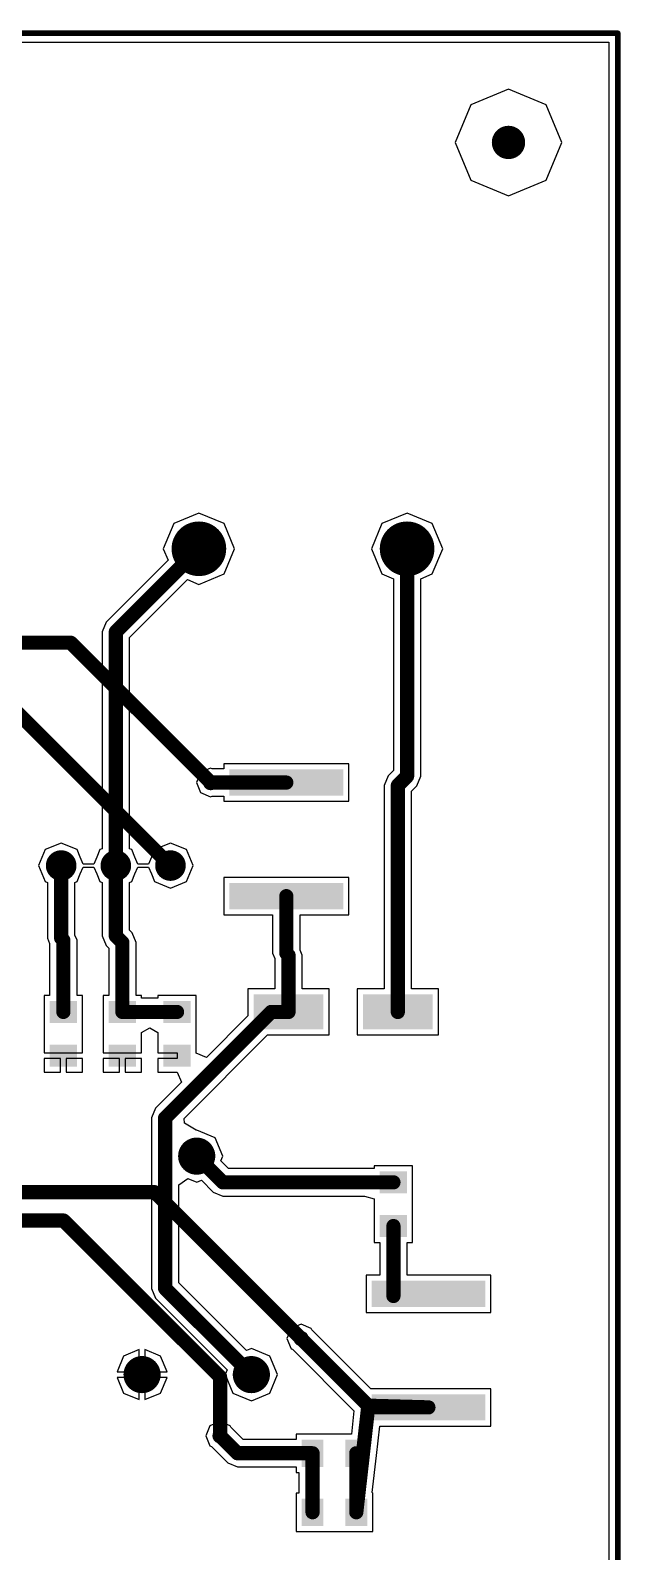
# Model space of a CAD drawing. Header units: millimetres. Extents: x -963 to 6509, y -1367 to 453.
# Drawn here: x -81.1 to -54.1, y 197.9 to 267.5 of the extents above; entities that cross this region are included whole.
import ezdxf

# ---------------------------------------------------------------- set-up
doc = ezdxf.new("R2010")
doc.units = ezdxf.units.MM
doc.header["$LTSCALE"] = 0.5
doc.layers.get('0').update_dxf_attribs({"lineweight": 60})
for name, color, linetype in [('BottomLayer', 5, 'Continuous'), ('MultiLayer', 9, 'Continuous'), ('TopLayer', 1, 'Continuous'), ('TopPaste', 8, 'Continuous'), ('ViaHoleLayer', 16, 'Continuous')]:
    doc.layers.add(name, color=color, linetype=linetype)

# ---------------------------------------------------------------- blocks, each defined once
blk = doc.blocks.new('VT_TO92_1')
at = {"layer": 'BottomLayer', "const_width": 0.6999985999999999}
for points in [[(-2.85001208, 3.81e-05, 1), (-2.15001348, 3.81e-05, 1)], [(-0.34999168, 3.81e-05, 1), (0.35000692, 3.81e-05, 1)], [(2.14997792, 3.81e-05, 1), (2.84997652, 3.81e-05, 1)]]:
    blk.add_lwpolyline(points, format="xyb", close=True, dxfattribs=at)
at = {"layer": 'MultiLayer', "const_width": 0.6999985999999999}
for points in [[(-2.85001208, 3.81e-05, 1), (-2.15001348, 3.81e-05, 1)], [(-0.34999168, 3.81e-05, 1), (0.35000692, 3.81e-05, 1)], [(2.14997792, 3.81e-05, 1), (2.84997652, 3.81e-05, 1)]]:
    blk.add_lwpolyline(points, format="xyb", close=True, dxfattribs=at)
at = {"layer": 'TopLayer', "const_width": 0.6999985999999999}
for points in [[(-2.85001208, 3.81e-05, 1), (-2.15001348, 3.81e-05, 1)], [(-0.34999168, 3.81e-05, 1), (0.35000692, 3.81e-05, 1)], [(2.14997792, 3.81e-05, 1), (2.84997652, 3.81e-05, 1)]]:
    blk.add_lwpolyline(points, format="xyb", close=True, dxfattribs=at)
blk = doc.blocks.new('C0805_11')
at = {"layer": 'TopLayer'}
for points in [[(-1.49999192, -0.62500002), (-0.49999392, -0.62500002), (-1.49999192, 0.62500002), (-0.49999392, 0.62500002)], [(0.50000408, -0.62500002), (1.50000208, -0.62500002), (0.50000408, 0.62500002), (1.50000208, 0.62500002)]]:
    blk.add_solid(points, dxfattribs=at)
at = {"layer": 'TopPaste'}
for points in [[(-1.49999192, -0.62500002), (-0.49999392, -0.62500002), (-1.49999192, 0.62500002), (-0.49999392, 0.62500002)], [(0.50000408, -0.62500002), (1.50000208, -0.62500002), (0.50000408, 0.62500002), (1.50000208, 0.62500002)]]:
    blk.add_solid(points, dxfattribs=at)
blk = doc.blocks.new('C2220_13')
at = {"layer": 'TopLayer'}
for points in [[(-3.19998852, -2.59998972), (-1.99999092, -2.59998972), (-3.19998852, 2.60001004), (-1.99999092, 2.60001004)], [(2.00000108, -2.59998972), (3.19999868, -2.59998972), (2.00000108, 2.60001004), (3.19999868, 2.60001004)]]:
    blk.add_solid(points, dxfattribs=at)
at = {"layer": 'TopPaste'}
for points in [[(-3.19998852, -2.59998972), (-1.99999092, -2.59998972), (-3.19998852, 2.60001004), (-1.99999092, 2.60001004)], [(2.00000108, -2.59998972), (3.19999868, -2.59998972), (2.00000108, 2.60001004), (3.19999868, 2.60001004)]]:
    blk.add_solid(points, dxfattribs=at)
blk = doc.blocks.new('C2220_16')
at = {"layer": 'TopLayer'}
for points in [[(-3.20003424, -2.60002782), (-2.00003664, -2.60002782), (-3.20003424, 2.59997194), (-2.00003664, 2.59997194)], [(2.00000616, -2.60002782), (3.20000376, -2.60002782), (2.00000616, 2.59997194), (3.20000376, 2.59997194)]]:
    blk.add_solid(points, dxfattribs=at)
at = {"layer": 'TopPaste'}
for points in [[(-3.20003424, -2.60002782), (-2.00003664, -2.60002782), (-3.20003424, 2.59997194), (-2.00003664, 2.59997194)], [(2.00000616, -2.60002782), (3.20000376, -2.60002782), (2.00000616, 2.59997194), (3.20000376, 2.59997194)]]:
    blk.add_solid(points, dxfattribs=at)
blk = doc.blocks.new('C_P______220___63B___20')
at = {"layer": 'TopLayer'}
for points in [[(-0.8999982, -0.79999586), (-0.8999982, 0.80000094), (-4.09999688, -0.79999586), (-4.09999688, 0.80000094)], [(4.0999918, -0.79999586), (4.0999918, 0.80000094), (0.89999312, -0.79999586), (0.89999312, 0.80000094)]]:
    blk.add_solid(points, dxfattribs=at)
at = {"layer": 'TopPaste'}
for points in [[(-0.8999982, -0.79999586), (-0.8999982, 0.80000094), (-4.09999688, -0.79999586), (-4.09999688, 0.80000094)], [(4.0999918, -0.79999586), (4.0999918, 0.80000094), (0.89999312, -0.79999586), (0.89999312, 0.80000094)]]:
    blk.add_solid(points, dxfattribs=at)
blk = doc.blocks.new('C0805_23')
at = {"layer": 'TopLayer'}
for points in [[(-1.50004272, -0.62498986), (-0.50004472, -0.62498986), (-1.50004272, 0.62501018), (-0.50004472, 0.62501018)], [(0.50000408, -0.62498986), (1.50000208, -0.62498986), (0.50000408, 0.62501018), (1.50000208, 0.62501018)]]:
    blk.add_solid(points, dxfattribs=at)
at = {"layer": 'TopPaste'}
for points in [[(-1.50004272, -0.62498986), (-0.50004472, -0.62498986), (-1.50004272, 0.62501018), (-0.50004472, 0.62501018)], [(0.50000408, -0.62498986), (1.50000208, -0.62498986), (0.50000408, 0.62501018), (1.50000208, 0.62501018)]]:
    blk.add_solid(points, dxfattribs=at)
blk = doc.blocks.new('R0805_39')
at = {"layer": 'TopLayer'}
for points in [[(-1.49999192, -0.6249796999999999), (-0.49999392, -0.6249796999999999), (-1.49999192, 0.62502034), (-0.49999392, 0.62502034)], [(0.50000408, -0.6249796999999999), (1.50000208, -0.6249796999999999), (0.50000408, 0.62502034), (1.50000208, 0.62502034)]]:
    blk.add_solid(points, dxfattribs=at)
at = {"layer": 'TopPaste'}
for points in [[(-1.49999192, -0.6249796999999999), (-0.49999392, -0.6249796999999999), (-1.49999192, 0.62502034), (-0.49999392, 0.62502034)], [(0.50000408, -0.6249796999999999), (1.50000208, -0.6249796999999999), (0.50000408, 0.62502034), (1.50000208, 0.62502034)]]:
    blk.add_solid(points, dxfattribs=at)
blk = doc.blocks.new('R0805_42')
at = {"layer": 'TopLayer'}
for points in [[(-1.50001478, -0.62500764), (-0.5000167799999999, -0.62500764), (-1.50001478, 0.6249924), (-0.5000167799999999, 0.6249924)], [(0.4999812199999999, -0.62500764), (1.49997922, -0.62500764), (0.4999812199999999, 0.6249924), (1.49997922, 0.6249924)]]:
    blk.add_solid(points, dxfattribs=at)
at = {"layer": 'TopPaste'}
for points in [[(-1.50001478, -0.62500764), (-0.5000167799999999, -0.62500764), (-1.50001478, 0.6249924), (-0.5000167799999999, 0.6249924)], [(0.4999812199999999, -0.62500764), (1.49997922, -0.62500764), (0.4999812199999999, 0.6249924), (1.49997922, 0.6249924)]]:
    blk.add_solid(points, dxfattribs=at)
blk = doc.blocks.new('R0805_47')
at = {"layer": 'TopLayer'}
for points in [[(-1.49999446, -0.62500002), (-0.49999646, -0.62500002), (-1.49999446, 0.62500002), (-0.49999646, 0.62500002)], [(0.50000154, -0.62500002), (1.49999954, -0.62500002), (0.50000154, 0.62500002), (1.49999954, 0.62500002)]]:
    blk.add_solid(points, dxfattribs=at)
at = {"layer": 'TopPaste'}
for points in [[(-1.49999446, -0.62500002), (-0.49999646, -0.62500002), (-1.49999446, 0.62500002), (-0.49999646, 0.62500002)], [(0.50000154, -0.62500002), (1.49999954, -0.62500002), (0.50000154, 0.62500002), (1.49999954, 0.62500002)]]:
    blk.add_solid(points, dxfattribs=at)
blk = doc.blocks.new('R0805_48')
at = {"layer": 'TopLayer'}
for points in [[(-1.50004272, -0.62502034), (-0.50004472, -0.62502034), (-1.50004272, 0.6249796999999999), (-0.50004472, 0.6249796999999999)], [(0.50000408, -0.62502034), (1.50000208, -0.62502034), (0.50000408, 0.6249796999999999), (1.50000208, 0.6249796999999999)]]:
    blk.add_solid(points, dxfattribs=at)
at = {"layer": 'TopPaste'}
for points in [[(-1.50004272, -0.62502034), (-0.50004472, -0.62502034), (-1.50004272, 0.6249796999999999), (-0.50004472, 0.6249796999999999)], [(0.50000408, -0.62502034), (1.50000208, -0.62502034), (0.50000408, 0.6249796999999999), (1.50000208, 0.6249796999999999)]]:
    blk.add_solid(points, dxfattribs=at)
blk = doc.blocks.new('R___P___65')
at = {"layer": 'BottomLayer', "const_width": 0.8499983}
for points in [[(-0.42499026, 5.00001286, 1), (0.42501058, 5.00001286, 1)], [(-2.92501066, -5.000017939999999, 1), (-2.07500982, -5.000017939999999, 1)], [(2.07497934, -5.000017939999999, 1), (2.92498018, -5.000017939999999, 1)]]:
    blk.add_lwpolyline(points, format="xyb", close=True, dxfattribs=at)
at = {"layer": 'MultiLayer', "const_width": 0.8499983}
for points in [[(-0.42499026, 5.00001286, 1), (0.42501058, 5.00001286, 1)], [(-2.92501066, -5.000017939999999, 1), (-2.07500982, -5.000017939999999, 1)], [(2.07497934, -5.000017939999999, 1), (2.92498018, -5.000017939999999, 1)]]:
    blk.add_lwpolyline(points, format="xyb", close=True, dxfattribs=at)
at = {"layer": 'TopLayer', "const_width": 0.8499983}
for points in [[(-0.42499026, 5.00001286, 1), (0.42501058, 5.00001286, 1)], [(-2.92501066, -5.000017939999999, 1), (-2.07500982, -5.000017939999999, 1)], [(2.07497934, -5.000017939999999, 1), (2.92498018, -5.000017939999999, 1)]]:
    blk.add_lwpolyline(points, format="xyb", close=True, dxfattribs=at)
blk = doc.blocks.new('C_________66')
at = {"layer": 'BottomLayer', "const_width": 1.25000004}
for points in [[(-10.15003558, 4.5999908, 1), (-8.90003554, 4.5999908, 1)], [(-0.6250355799999999, 4.5999908, 1), (0.6249644599999999, 4.5999908, 1)], [(8.89996442, 4.5999908, 1), (10.14996446, 4.5999908, 1)]]:
    blk.add_lwpolyline(points, format="xyb", close=True, dxfattribs=at)
at = {"layer": 'MultiLayer', "const_width": 1.25000004}
for points in [[(-10.15003558, 4.5999908, 1), (-8.90003554, 4.5999908, 1)], [(-0.6250355799999999, 4.5999908, 1), (0.6249644599999999, 4.5999908, 1)], [(8.89996442, 4.5999908, 1), (10.14996446, 4.5999908, 1)]]:
    blk.add_lwpolyline(points, format="xyb", close=True, dxfattribs=at)
at = {"layer": 'TopLayer', "const_width": 1.25000004}
for points in [[(-10.15003558, 4.5999908, 1), (-8.90003554, 4.5999908, 1)], [(-0.6250355799999999, 4.5999908, 1), (0.6249644599999999, 4.5999908, 1)], [(8.89996442, 4.5999908, 1), (10.14996446, 4.5999908, 1)]]:
    blk.add_lwpolyline(points, format="xyb", close=True, dxfattribs=at)

msp = doc.modelspace()

# ---------------------------------------------------------------- linework, layer by layer
at = {"layer": 'BottomLayer'}
for points, const_width in [([(-59.58195844068172, 262.3935473162384, 1), (-58.81995844068172, 262.3935473162384, 1)], 0.762), ([(-79.38827646068171, 239.4935448562384, 1), (-79.06327838068171, 239.4935448562384, 1)], 0.32500062), ([(-79.38827646068171, 239.4935448562384, 1), (-79.06327838068171, 239.4935448562384, 1)], 0.32500062), ([(-73.00078352068172, 233.0935500362384, 1), (-72.65078168068172, 233.0935500362384, 1)], 0.3499993), ([(-72.98828164068172, 233.0935500362384, 1), (-72.66328356068172, 233.0935500362384, 1)], 0.32500062), ([(-74.8258700406817, 229.2935068362384, 1), (-74.5008719606817, 229.2935068362384, 1)], 0.32500062), ([(-75.54844924068172, 214.3435240362384, 1), (-75.22345116068172, 214.3435240362384, 1)], 0.32500062), ([(-75.54844924068172, 214.3435240362384, 1), (-75.22345116068172, 214.3435240362384, 1)], 0.32500062), ([(-79.71928164068171, 213.0463460362384, 1), (-79.39428356068171, 213.0463460362384, 1)], 0.32500062), ([(-79.71928164068171, 213.0463460362384, 1), (-79.39428356068171, 213.0463460362384, 1)], 0.32500062), ([(-68.8605835206817, 207.6431564362384, 1), (-68.5105816806817, 207.6431564362384, 1)], 0.3499993), ([(-68.8480816406817, 207.6431564362384, 1), (-68.5230835606817, 207.6431564362384, 1)], 0.32500062), ([(-72.55648164068171, 205.8835460362384, 1), (-72.23148356068171, 205.8835460362384, 1)], 0.32500062), ([(-72.55648164068171, 205.8835460362384, 1), (-72.23148356068171, 205.8835460362384, 1)], 0.32500062), ([(-72.56898352068171, 203.1911460362384, 1), (-72.21898168068171, 203.1911460362384, 1)], 0.3499993), ([(-72.55648164068171, 203.1911460362384, 1), (-72.23148356068171, 203.1911460362384, 1)], 0.32500062)]:
    msp.add_lwpolyline(points, format="xyb", close=True, dxfattribs=dict(at, const_width=const_width))
at = {"layer": 'BottomLayer', "const_width": 0.6500012399999999}
for points in [[(-90.76338198068171, 239.4935448562384), (-79.22577742068171, 239.4935448562384)], [(-79.22577742068171, 239.4935448562384), (-72.82578260068172, 233.0935500362384)], [(-82.8634079406817, 237.4935437762384), (-74.6633710006817, 229.2935068362384)], [(-85.36337500068171, 214.3435240362384), (-75.38595020068172, 214.3435240362384)], [(-75.38595020068172, 214.3435240362384), (-68.6855826006817, 207.6431564362384)], [(-93.56051380068172, 213.0463460362384), (-79.55678260068171, 213.0463460362384)], [(-79.55678260068171, 213.0463460362384), (-72.39398260068171, 205.8835460362384)], [(-72.39398260068171, 203.1911460362384), (-72.39398260068171, 205.8835460362384)]]:
    msp.add_lwpolyline(points, dxfattribs=at)
at = {"layer": 'MultiLayer', "const_width": 0.254}
for points in [[(-134.2009583006817, 267.3935474762384), (-54.2009836806817, 267.3935474762384)], [(-54.2009836806817, 137.3935483962384), (-54.2009836806817, 267.3935474762384)]]:
    msp.add_lwpolyline(points, dxfattribs=at)
at = {"layer": 'MultiLayer'}
for points, const_width in [([(-54.26448368068171, 267.3935474762384, 1), (-54.1374836806817, 267.3935474762384, 1)], 0.127), ([(-54.26448368068171, 267.3935474762384, 1), (-54.1374836806817, 267.3935474762384, 1)], 0.127), ([(-59.58195844068172, 262.3935473162384, 1), (-58.81995844068172, 262.3935473162384, 1)], 0.762), ([(-73.00078352068172, 233.0935500362384, 1), (-72.65078168068172, 233.0935500362384, 1)], 0.3499993), ([(-68.8605835206817, 207.6431564362384, 1), (-68.5105816806817, 207.6431564362384, 1)], 0.3499993), ([(-72.56898352068171, 203.1911460362384, 1), (-72.21898168068171, 203.1911460362384, 1)], 0.3499993)]:
    msp.add_lwpolyline(points, format="xyb", close=True, dxfattribs=dict(at, const_width=const_width))
at = {"layer": 'TopLayer'}
for p, q in [((-133.8177916806817, 266.9811556162384), (-54.61337554068172, 266.9811556162384)), ((-54.61337554068172, 266.9811556162384), (-54.61337554068172, 137.8059402562384)), ((-59.20095844068172, 264.8332579562384), (-60.9260934206817, 264.1186822962384)), ((-57.47582346068171, 264.1186822962384), (-59.20095844068172, 264.8332579562384)), ((-60.9260934206817, 264.1186822962384), (-61.6406690806817, 262.3935473162384)), ((-56.7612478006817, 262.3935473162384), (-57.47582346068171, 264.1186822962384)), ((-61.6406690806817, 262.3935473162384), (-60.9260934206817, 260.6684123362384)), ((-57.47582346068171, 260.6684123362384), (-56.7612478006817, 262.3935473162384)), ((-60.9260934206817, 260.6684123362384), (-59.20095844068172, 259.9538366762384)), ((-59.20095844068172, 259.9538366762384), (-57.47582346068171, 260.6684123362384)), ((-73.36334820068171, 245.4214730562384), (-74.5144609606817, 244.9446667962384)), ((-72.2122354406817, 244.9446667962384), (-73.36334820068171, 245.4214730562384)), ((-63.83834820068171, 245.4214730562384), (-64.9894609606817, 244.9446667962384)), ((-62.68723544068172, 244.9446667962384), (-63.83834820068171, 245.4214730562384)), ((-74.5144609606817, 244.9446667962384), (-74.99126722068172, 243.7935540362384)), ((-71.7354291806817, 243.7935540362384), (-72.2122354406817, 244.9446667962384)), ((-64.9894609606817, 244.9446667962384), (-65.46626722068171, 243.7935540362384)), ((-62.2104291806817, 243.7935540362384), (-62.68723544068172, 244.9446667962384)), ((-74.99126722068172, 243.7935540362384), (-74.77405150068171, 243.2691481762384)), ((-72.2122354406817, 242.6424412762384), (-71.7354291806817, 243.7935540362384)), ((-65.46626722068171, 243.7935540362384), (-64.9894609606817, 242.6424412762384)), ((-62.68723544068172, 242.6424412762384), (-62.2104291806817, 243.7935540362384)), ((-74.77405150068171, 243.2691481762384), (-77.6065401206817, 240.4366595562384)), ((-76.5366845006817, 239.7339202962384), (-73.88775406068171, 242.3828507362384)), ((-73.88775406068171, 242.3828507362384), (-73.36334820068171, 242.1656350162384)), ((-73.36334820068171, 242.1656350162384), (-72.2122354406817, 242.6424412762384)), ((-64.9894609606817, 242.6424412762384), (-64.4650551006817, 242.4252255562384)), ((-64.4650551006817, 242.4252255562384), (-64.4650551006817, 233.6445801762384)), ((-63.21164130068172, 242.4252255562384), (-62.68723544068172, 242.6424412762384)), ((-63.21164130068172, 233.3849896362384), (-63.21164130068172, 242.4252255562384)), ((-77.6065401206817, 240.4366595562384), (-77.7900983006817, 239.9935108362384)), ((-77.7900983006817, 239.9935108362384), (-77.7900983006817, 230.0665177362384)), ((-76.5366845006817, 230.0665177362384), (-76.5366845006817, 239.7339202962384)), ((-66.50935632068172, 233.9475488362384), (-72.2173560806817, 233.9475488362384)), ((-72.2173560806817, 233.9475488362384), (-72.2173560806817, 233.7202569362384)), ((-66.50935632068172, 232.2395512362384), (-66.50935632068172, 233.9475488362384)), ((-73.28806260068171, 233.5558300362384), (-73.4795455806817, 233.0935500362384)), ((-72.82578260068172, 233.7473130162384), (-73.28806260068171, 233.5558300362384)), ((-72.7604639606817, 233.7202569362384), (-72.82578260068172, 233.7473130162384)), ((-72.2173560806817, 233.7202569362384), (-72.7604639606817, 233.7202569362384)), ((-64.7065405206817, 233.4030947562384), (-64.8900987006817, 232.9599460362384)), ((-64.4650551006817, 233.6445801762384), (-64.7065405206817, 233.4030947562384)), ((-63.3951994806817, 232.9418409162384), (-63.21164130068172, 233.3849896362384)), ((-73.4795455806817, 233.0935500362384), (-73.28806260068171, 232.6312700362384)), ((-73.28806260068171, 232.6312700362384), (-72.82578260068172, 232.4397870562384)), ((-64.8900987006817, 232.9599460362384), (-64.8900987006817, 223.6475440362384)), ((-63.6366849006817, 232.7003554962384), (-63.3951994806817, 232.9418409162384)), ((-63.6366849006817, 223.6475440362384), (-63.6366849006817, 232.7003554962384)), ((-72.82578260068172, 232.4397870562384), (-72.7604639606817, 232.4668431362384)), ((-72.7604639606817, 232.4668431362384), (-72.2173560806817, 232.4668431362384)), ((-72.2173560806817, 232.4668431362384), (-72.2173560806817, 232.2395512362384)), ((-72.2173560806817, 232.2395512362384), (-66.50935632068172, 232.2395512362384)), ((-80.39351956068171, 230.0236653962384), (-80.69596244068171, 229.2935068362384)), ((-79.6633610006817, 230.3261082762384), (-80.39351956068171, 230.0236653962384)), ((-78.9332024406817, 230.0236653962384), (-79.6633610006817, 230.3261082762384)), ((-78.7883208406817, 229.6738946962384), (-78.9332024406817, 230.0236653962384)), ((-77.8935499606817, 230.0236653962384), (-78.03842902068172, 229.6738972362384)), ((-77.7900983006817, 230.0665177362384), (-77.8935499606817, 230.0236653962384)), ((-76.43323284068171, 230.0236653962384), (-76.5366845006817, 230.0665177362384)), ((-76.2883893406817, 229.6739810562384), (-76.43323284068171, 230.0236653962384)), ((-75.39352956068171, 230.0236653962384), (-75.53837306068172, 229.6739861362384)), ((-74.6633710006817, 230.3261082762384), (-75.39352956068171, 230.0236653962384)), ((-73.9332124406817, 230.0236653962384), (-74.6633710006817, 230.3261082762384)), ((-73.6307695606817, 229.2935068362384), (-73.9332124406817, 230.0236653962384)), ((-80.69596244068171, 229.2935068362384), (-80.39351956068171, 228.5633482762384)), ((-78.7883233806817, 228.9131164362384), (-78.6579299406817, 229.2279011762384)), ((-78.6579299406817, 229.3591124962384), (-78.7883208406817, 229.6738946962384)), ((-78.1688224606817, 229.3591124962384), (-78.6579299406817, 229.3591124962384)), ((-78.6579299406817, 229.2279011762384), (-78.1688224606817, 229.2279011762384)), ((-78.03842902068172, 229.6738972362384), (-78.1688224606817, 229.3591124962384)), ((-78.1688224606817, 229.2279011762384), (-78.03843156068172, 228.9131189762384)), ((-76.15790954068171, 229.3589880362384), (-76.2883893406817, 229.6739810562384)), ((-76.2883893406817, 228.9130275362384), (-76.15790954068171, 229.2280256362384)), ((-75.66885286068171, 229.3589880362384), (-76.15790954068171, 229.3589880362384)), ((-76.15790954068171, 229.2280256362384), (-75.66885286068171, 229.2280256362384)), ((-75.53837306068172, 229.6739861362384), (-75.66885286068171, 229.3589880362384)), ((-75.66885286068171, 229.2280256362384), (-75.53837306068172, 228.9130326162384)), ((-73.9332124406817, 228.5633482762384), (-73.6307695606817, 229.2935068362384)), ((-80.39351956068171, 228.5633482762384), (-80.29006790068172, 228.5204959362384)), ((-80.29006790068172, 228.5204959362384), (-80.29006790068172, 225.9733204362384)), ((-79.03665410068172, 228.5204959362384), (-78.9332024406817, 228.5633482762384)), ((-79.03665410068172, 226.1147044562384), (-79.03665410068172, 228.5204959362384)), ((-78.9332024406817, 228.5633482762384), (-78.7883233806817, 228.9131164362384)), ((-78.03843156068172, 228.9131189762384), (-77.8935499606817, 228.5633482762384)), ((-77.8935499606817, 228.5633482762384), (-77.7900983006817, 228.5204959362384)), ((-77.7900983006817, 228.5204959362384), (-77.7900983006817, 226.0717708362384)), ((-76.5366845006817, 228.5204959362384), (-76.43323284068171, 228.5633482762384)), ((-76.5366845006817, 226.3313613762384), (-76.5366845006817, 228.5204959362384)), ((-76.43323284068171, 228.5633482762384), (-76.2883893406817, 228.9130275362384)), ((-75.53837306068172, 228.9130326162384), (-75.39352956068171, 228.5633482762384)), ((-75.39352956068171, 228.5633482762384), (-74.6633710006817, 228.2609053962384)), ((-74.6633710006817, 228.2609053962384), (-73.9332124406817, 228.5633482762384)), ((-66.50935632068172, 228.7475084362384), (-72.2173560806817, 228.7475084362384)), ((-72.2173560806817, 228.7475084362384), (-72.2173560806817, 227.0395108362384)), ((-66.50935632068172, 227.0395108362384), (-66.50935632068172, 228.7475084362384)), ((-72.2173560806817, 227.0395108362384), (-69.99006310068171, 227.0395108362384)), ((-69.99006310068171, 227.0395108362384), (-69.99006310068171, 225.2875204362384)), ((-68.7366493006817, 225.4289044562384), (-68.7366493006817, 227.0395108362384)), ((-68.7366493006817, 227.0395108362384), (-66.50935632068172, 227.0395108362384)), ((-76.42021788068172, 226.2148947562384), (-76.5366845006817, 226.3313613762384)), ((-80.29006790068172, 225.9733204362384), (-80.19009350068171, 225.7319620162384)), ((-80.19009350068171, 225.7319620162384), (-80.19009350068171, 223.3475446362384)), ((-78.93667970068171, 225.8733460362384), (-79.03665410068172, 226.1147044562384)), ((-78.93667970068171, 223.3475446362384), (-78.93667970068171, 225.8733460362384)), ((-77.7900983006817, 226.0717708362384), (-77.6065401206817, 225.6286221162384)), ((-77.6065401206817, 225.6286221162384), (-77.49007350068172, 225.5121554962384)), ((-76.23665970068171, 225.7717460362384), (-76.42021788068172, 226.2148947562384)), ((-76.23665970068171, 223.3475446362384), (-76.23665970068171, 225.7717460362384)), ((-77.49007350068172, 225.5121554962384), (-77.49007350068172, 223.3475446362384)), ((-69.99006310068171, 225.2875204362384), (-69.8900887006817, 225.0461620162384)), ((-69.8900887006817, 225.0461620162384), (-69.8900887006817, 223.6475440362384)), ((-68.6366749006817, 225.1875460362384), (-68.7366493006817, 225.4289044562384)), ((-68.6366749006817, 223.6475440362384), (-68.6366749006817, 225.1875460362384)), ((-69.8900887006817, 223.6475440362384), (-71.11738114068172, 223.6475440362384)), ((-71.11738114068172, 223.6475440362384), (-71.11738114068172, 222.4196445362384)), ((-67.40938246068171, 223.6475440362384), (-68.6366749006817, 223.6475440362384)), ((-67.40938246068171, 221.5395472362384), (-67.40938246068171, 223.6475440362384)), ((-64.8900987006817, 223.6475440362384), (-66.11739114068172, 223.6475440362384)), ((-66.11739114068172, 223.6475440362384), (-66.11739114068172, 221.5395472362384)), ((-62.40939246068172, 223.6475440362384), (-63.6366849006817, 223.6475440362384)), ((-62.40939246068172, 221.5395472362384), (-62.40939246068172, 223.6475440362384)), ((-80.19009350068171, 223.3475446362384), (-80.4423866206817, 223.3475446362384)), ((-80.4423866206817, 223.3475446362384), (-80.4423866206817, 221.8475501762384)), ((-78.68438658068172, 223.3475446362384), (-78.93667970068171, 223.3475446362384)), ((-78.68438658068172, 221.8475501762384), (-78.68438658068172, 223.3475446362384)), ((-77.49007350068172, 223.3475446362384), (-77.74236662068171, 223.3475446362384)), ((-77.74236662068171, 223.3475446362384), (-77.74236662068171, 221.8474993762384)), ((-75.9843665806817, 223.3475446362384), (-76.23665970068171, 223.3475446362384)), ((-75.9843665806817, 223.2202525362384), (-75.9843665806817, 223.3475446362384)), ((-75.24239702068172, 223.2202525362384), (-75.9843665806817, 223.2202525362384)), ((-73.48439698068171, 223.3475446362384), (-75.24239702068172, 223.3475446362384)), ((-75.24239702068172, 223.3475446362384), (-75.24239702068172, 223.2202525362384)), ((-73.48439698068171, 221.8474993762384), (-73.48439698068171, 223.3475446362384)), ((-71.11738114068172, 222.4196445362384), (-73.02245734068171, 220.5145683362384)), ((-80.4423866206817, 221.8475501762384), (-80.4423891606817, 221.8395466362384)), ((-80.4423891606817, 221.8395466362384), (-80.4423891606817, 221.3475486362384)), ((-78.68438404068172, 221.8395466362384), (-78.68438658068172, 221.8475501762384)), ((-78.68438404068172, 221.3475486362384), (-78.68438404068172, 221.8395466362384)), ((-77.74236662068171, 221.8474993762384), (-77.7423691606817, 221.8395466362384)), ((-77.7423691606817, 221.8395466362384), (-77.7423691606817, 221.3474978362384)), ((-75.9843640406817, 221.6486478562384), (-75.61338180068171, 221.8613677762384)), ((-75.9843640406817, 221.3474978362384), (-75.9843640406817, 221.6486478562384)), ((-75.61338180068171, 221.8613677762384), (-75.24239956068172, 221.6486478562384)), ((-75.24239956068172, 221.6486478562384), (-75.24239956068172, 221.3474978362384)), ((-74.04173648068172, 217.7226943162384), (-70.22488356068172, 221.5395472362384)), ((-73.48439444068171, 221.8395466362384), (-73.48439698068171, 221.8474993762384)), ((-73.48439444068171, 221.3474978362384), (-73.48439444068171, 221.8395466362384)), ((-70.22488356068172, 221.5395472362384), (-67.40938246068171, 221.5395472362384)), ((-66.11739114068172, 221.5395472362384), (-62.40939246068172, 221.5395472362384)), ((-80.4423891606817, 221.3475486362384), (-80.4423866206817, 221.3395450962384)), ((-80.4423866206817, 221.3395450962384), (-80.4423866206817, 220.7205521762384)), ((-80.4423866206817, 220.7205521762384), (-79.5633789806817, 220.7205521762384)), ((-79.5633789806817, 220.7205521762384), (-78.68438658068172, 220.7205521762384)), ((-78.68438658068172, 221.3395450962384), (-78.68438404068172, 221.3475486362384)), ((-78.68438658068172, 220.7205521762384), (-78.68438658068172, 221.3395450962384)), ((-77.7423691606817, 221.3474978362384), (-77.74236662068171, 221.3395450962384)), ((-77.74236662068171, 221.3395450962384), (-77.74236662068171, 220.7204912162384)), ((-77.74236662068171, 220.7204912162384), (-76.8633691406817, 220.7204912162384)), ((-76.8633691406817, 220.7204912162384), (-75.9843665806817, 220.7204912162384)), ((-75.9843665806817, 221.3395450962384), (-75.9843640406817, 221.3474978362384)), ((-75.9843665806817, 220.7204912162384), (-75.9843665806817, 221.3395450962384)), ((-75.24239956068172, 221.3474978362384), (-75.24239702068172, 221.3395450962384)), ((-75.24239702068172, 221.3395450962384), (-75.24239702068172, 220.7204912162384)), ((-75.24239702068172, 220.7204912162384), (-74.36339954068171, 220.7204912162384)), ((-74.36339954068171, 220.7204912162384), (-74.36339954068171, 220.4664912162384)), ((-73.48439698068171, 221.3395450962384), (-73.48439444068171, 221.3474978362384)), ((-73.48439698068171, 220.7059116162384), (-73.48439698068171, 221.3395450962384)), ((-79.69037898068171, 220.4665521762384), (-80.4423866206817, 220.4665521762384)), ((-80.4423866206817, 220.4665521762384), (-80.4423866206817, 219.8395506362384)), ((-79.69037898068171, 219.8395506362384), (-79.69037898068171, 220.4665521762384)), ((-78.68438658068172, 220.4665521762384), (-79.4363789806817, 220.4665521762384)), ((-79.4363789806817, 220.4665521762384), (-79.4363789806817, 219.8395506362384)), ((-78.68438658068172, 219.8395506362384), (-78.68438658068172, 220.4665521762384)), ((-76.99036914068171, 220.4664912162384), (-77.74236662068171, 220.4664912162384)), ((-77.74236662068171, 220.4664912162384), (-77.74236662068171, 219.8394998362384)), ((-76.99036914068171, 219.8394998362384), (-76.99036914068171, 220.4664912162384)), ((-75.9843665806817, 220.4664912162384), (-76.73636914068172, 220.4664912162384)), ((-76.73636914068172, 220.4664912162384), (-76.73636914068172, 219.8394998362384)), ((-75.9843665806817, 219.8394998362384), (-75.9843665806817, 220.4664912162384)), ((-74.36339954068171, 220.4664912162384), (-75.24239702068172, 220.4664912162384)), ((-75.24239702068172, 220.4664912162384), (-75.24239702068172, 219.8394998362384)), ((-73.02245734068171, 220.5145683362384), (-73.48439698068171, 220.7059116162384)), ((-80.4423866206817, 219.8395506362384), (-79.69037898068171, 219.8395506362384)), ((-79.4363789806817, 219.8395506362384), (-78.68438658068172, 219.8395506362384)), ((-77.74236662068171, 219.8394998362384), (-76.99036914068171, 219.8394998362384)), ((-76.73636914068172, 219.8394998362384), (-75.9843665806817, 219.8394998362384)), ((-74.15946548068172, 219.3775601962384), (-75.3517313206817, 218.1852943562384)), ((-75.24239702068172, 219.8394998362384), (-74.3508087606817, 219.8394998362384)), ((-74.3508087606817, 219.8394998362384), (-74.15946548068172, 219.3775601962384)), ((-75.3517313206817, 218.1852943562384), (-75.5352895006817, 217.7421456362384)), ((-75.5352895006817, 217.7421456362384), (-75.5352895006817, 209.9387068362384)), ((-74.02262552068171, 217.4980643362384), (-74.04173648068172, 217.7226943162384)), ((-73.4934216006817, 217.1760710762384), (-74.02262552068171, 217.4980643362384)), ((-73.46337340068172, 217.1885170762384), (-73.4934216006817, 217.1760710762384)), ((-72.6184093806817, 216.8385228562384), (-73.46337340068172, 217.1885170762384)), ((-72.26841516068171, 215.9935588362384), (-72.6184093806817, 216.8385228562384)), ((-72.35881884068172, 215.7753017162384), (-72.26841516068171, 215.9935588362384)), ((-72.0037852606817, 215.4202681362384), (-72.35881884068172, 215.7753017162384)), ((-65.34239142068171, 215.4202681362384), (-72.0037852606817, 215.4202681362384)), ((-63.58439138068169, 215.5475602362384), (-65.34239142068171, 215.5475602362384)), ((-65.34239142068171, 215.5475602362384), (-65.34239142068171, 215.4202681362384)), ((-63.58439138068169, 214.0475657762384), (-63.58439138068169, 215.5475602362384)), ((-74.2818757006817, 214.6876457762384), (-73.86614120068171, 214.9654303362384)), ((-74.2818757006817, 210.1982973762384), (-74.2818757006817, 214.6876457762384)), ((-73.86614120068171, 214.9654303362384), (-73.46337340068172, 214.7986005962384)), ((-73.46337340068172, 214.7986005962384), (-73.24511628068171, 214.8890042762384)), ((-73.24511628068171, 214.8890042762384), (-72.70652452068171, 214.3504125162384)), ((-72.70652452068171, 214.3504125162384), (-72.2633758006817, 214.1668543362384)), ((-72.2633758006817, 214.1668543362384), (-65.79300266068171, 214.1668543362384)), ((-65.79300266068171, 214.1668543362384), (-65.3423939606817, 214.0395596962384)), ((-65.3423939606817, 214.0395596962384), (-65.3423939606817, 213.5475642362384)), ((-63.5843888406817, 214.0395622362384), (-63.58439138068169, 214.0475657762384)), ((-63.5843888406817, 213.5475642362384), (-63.5843888406817, 214.0395622362384)), ((-65.3423939606817, 213.5475642362384), (-65.34239142068171, 213.5395606962384)), ((-65.34239142068171, 213.5395606962384), (-65.34239142068171, 212.0395662362384)), ((-63.58439138068169, 213.5395606962384), (-63.5843888406817, 213.5475642362384)), ((-63.58439138068169, 212.0395662362384), (-63.58439138068169, 213.5395606962384)), ((-65.34239142068171, 212.0395662362384), (-65.09009830068172, 212.0395662362384)), ((-65.09009830068172, 212.0395662362384), (-65.09009830068172, 211.2935428362384)), ((-63.83668450068171, 211.2935529962384), (-63.83668450068171, 212.0395662362384)), ((-63.83668450068171, 212.0395662362384), (-63.58439138068169, 212.0395662362384)), ((-65.09009830068172, 211.2935428362384), (-65.0900906806817, 211.2935250562384)), ((-65.0900906806817, 211.2935250562384), (-65.0900906806817, 210.5475448362384)), ((-63.83667688068172, 211.2935352162384), (-63.83668450068171, 211.2935529962384)), ((-63.83667688068172, 210.5475448362384), (-63.83667688068172, 211.2935352162384)), ((-65.0900906806817, 210.5475448362384), (-65.71739448068172, 210.5475448362384)), ((-65.71739448068172, 210.5475448362384), (-65.71739448068172, 208.8395472362384)), ((-60.00939472068171, 210.5475448362384), (-63.83667688068172, 210.5475448362384)), ((-60.00939472068171, 208.8395472362384), (-60.00939472068171, 210.5475448362384)), ((-75.5352895006817, 209.9387068362384), (-75.3517313206817, 209.4955581162384)), ((-71.18166092068171, 207.0980825962384), (-74.2818757006817, 210.1982973762384)), ((-75.3517313206817, 209.4955581162384), (-72.0679583606817, 206.2117851562384)), ((-68.6855826006817, 208.2969194162384), (-69.14786260068172, 208.1054364362384)), ((-68.2233026006817, 208.1054364362384), (-68.6855826006817, 208.2969194162384)), ((-65.71739448068172, 208.8395472362384), (-60.00939472068171, 208.8395472362384)), ((-69.14786260068172, 208.1054364362384), (-69.33934558068171, 207.6431564362384)), ((-69.33934558068171, 207.6431564362384), (-69.14786260068172, 207.1808764362384)), ((-68.19624652068171, 208.0401177962384), (-68.2233026006817, 208.1054364362384)), ((-65.50368396068171, 205.3475552362384), (-68.19624652068171, 208.0401177962384)), ((-76.80835782068172, 206.8384920562384), (-77.1057435606817, 206.1205381962384)), ((-76.09038872068172, 207.1358828762384), (-76.80835782068172, 206.8384920562384)), ((-76.09038872068172, 206.1205381962384), (-76.09038872068172, 207.1358828762384)), ((-75.11842978068171, 206.8384920562384), (-75.8363887206817, 207.1358803362384)), ((-75.8363887206817, 207.1358803362384), (-75.8363887206817, 206.1205381962384)), ((-74.8210440406817, 206.1205381962384), (-75.11842978068171, 206.8384920562384)), ((-70.9634038006817, 207.1884862762384), (-71.18166092068171, 207.0980825962384)), ((-70.11843978068171, 206.8384920562384), (-70.9634038006817, 207.1884862762384)), ((-69.7684455606817, 205.9935280362384), (-70.11843978068171, 206.8384920562384)), ((-69.14786260068172, 207.1808764362384), (-69.0825439606817, 207.1538203562384)), ((-69.0825439606817, 207.1538203562384), (-66.26883864068171, 204.3401150362384)), ((-77.1057435606817, 206.1205381962384), (-76.09038872068172, 206.1205381962384)), ((-75.8363887206817, 206.1205381962384), (-74.8210440406817, 206.1205381962384)), ((-72.0679583606817, 206.2117851562384), (-72.15836204068171, 205.9935280362384)), ((-76.09038872068172, 205.8665381962384), (-77.10575118068172, 205.8665381962384)), ((-77.10575118068172, 205.8665381962384), (-76.80835782068172, 205.1485640162384)), ((-76.09038872068172, 204.8511731962384), (-76.09038872068172, 205.8665381962384)), ((-74.82103642068171, 205.8665381962384), (-75.8363887206817, 205.8665381962384)), ((-75.8363887206817, 205.8665381962384), (-75.8363887206817, 204.8511757362384)), ((-75.11842978068171, 205.1485640162384), (-74.82103642068171, 205.8665381962384)), ((-72.15836204068171, 205.9935280362384), (-71.8083678206817, 205.1485640162384)), ((-70.11843978068171, 205.1485640162384), (-69.7684455606817, 205.9935280362384)), ((-76.80835782068172, 205.1485640162384), (-76.09038872068172, 204.8511731962384)), ((-75.8363887206817, 204.8511757362384), (-75.11842978068171, 205.1485640162384)), ((-71.8083678206817, 205.1485640162384), (-70.9634038006817, 204.7985697962384)), ((-70.9634038006817, 204.7985697962384), (-70.11843978068171, 205.1485640162384)), ((-60.00939472068171, 205.3475552362384), (-65.50368396068171, 205.3475552362384)), ((-60.00939472068171, 203.6395576362384), (-60.00939472068171, 205.3475552362384)), ((-66.26883864068171, 204.3401150362384), (-66.38951150068172, 203.2725352562384)), ((-72.8562626006817, 203.6534260362384), (-73.04774558068172, 203.1911460362384)), ((-72.39398260068171, 203.8449090162384), (-72.8562626006817, 203.6534260362384)), ((-71.93170260068172, 203.6534260362384), (-72.39398260068171, 203.8449090162384)), ((-71.9046465206817, 203.5881073962384), (-71.93170260068172, 203.6534260362384)), ((-71.3367812606817, 203.0202421362384), (-71.9046465206817, 203.5881073962384)), ((-65.23927758068172, 202.2890828162384), (-65.0866286606817, 203.6395576362384)), ((-65.0866286606817, 203.6395576362384), (-60.00939472068171, 203.6395576362384)), ((-73.04774558068172, 203.1911460362384), (-72.8562626006817, 202.7288660362384)), ((-72.8562626006817, 202.7288660362384), (-72.79094396068172, 202.7018099562384)), ((-72.79094396068172, 202.7018099562384), (-72.03952052068172, 201.9503865162384)), ((-68.9173576006817, 203.0202421362384), (-71.3367812606817, 203.0202421362384)), ((-67.41736314068172, 203.2725352562384), (-68.9173576006817, 203.2725352562384)), ((-68.9173576006817, 203.2725352562384), (-68.9173576006817, 203.0202421362384)), ((-67.40935960068171, 203.2725377962384), (-67.41736314068172, 203.2725352562384)), ((-66.91736160068172, 203.2725377962384), (-67.40935960068171, 203.2725377962384)), ((-66.90935806068171, 203.2725352562384), (-66.91736160068172, 203.2725377962384)), ((-66.38951150068172, 203.2725352562384), (-66.90935806068171, 203.2725352562384)), ((-72.03952052068172, 201.9503865162384), (-71.59637180068171, 201.7668283362384)), ((-65.4306183206817, 200.5963099762384), (-65.23927758068172, 202.2890828162384)), ((-71.59637180068171, 201.7668283362384), (-68.9173576006817, 201.7668283362384)), ((-68.9173576006817, 201.7668283362384), (-68.9173576006817, 201.5145352162384)), ((-68.9173576006817, 201.5145352162384), (-68.79006550068172, 201.5145352162384)), ((-68.79006550068172, 201.5145352162384), (-68.79006550068172, 200.5725152562384)), ((-68.79006550068172, 200.5725152562384), (-68.9173576006817, 200.5725152562384)), ((-68.9173576006817, 200.5725152562384), (-68.9173576006817, 198.8145152162384)), ((-65.4093610606817, 200.5725152562384), (-65.4306183206817, 200.5963099762384)), ((-65.4093636006817, 198.8145152162384), (-65.4093636006817, 200.5725152562384)), ((-65.4093636006817, 200.5725152562384), (-65.4093610606817, 200.5725152562384)), ((-68.9173576006817, 198.8145152162384), (-67.41736314068172, 198.8145152162384)), ((-67.41736314068172, 198.8145152162384), (-67.40935960068171, 198.8145126762384)), ((-67.40935960068171, 198.8145126762384), (-66.91736160068172, 198.8145126762384)), ((-66.91736160068172, 198.8145126762384), (-66.90935806068171, 198.8145152162384)), ((-66.90935806068171, 198.8145152162384), (-65.4093636006817, 198.8145152162384))]:
    msp.add_line(p, q, dxfattribs=at)
for points, const_width in [([(-59.58195844068172, 262.3935473162384, 1), (-58.81995844068172, 262.3935473162384, 1)], 0.762), ([(-73.52584724068171, 243.7935540362384, 1), (-73.20084916068171, 243.7935540362384, 1)], 0.32500062), ([(-64.00084724068171, 243.7935540362384, 1), (-63.67584916068171, 243.7935540362384, 1)], 0.32500062), ([(-77.32589044068172, 239.9935108362384, 1), (-77.00089236068172, 239.9935108362384, 1)], 0.32500062), ([(-77.32589044068172, 239.9935108362384, 1), (-77.00089236068172, 239.9935108362384, 1)], 0.32500062), ([(-73.00078352068172, 233.0935500362384, 1), (-72.65078168068172, 233.0935500362384, 1)], 0.3499993), ([(-72.98828164068172, 233.0935500362384, 1), (-72.66328356068172, 233.0935500362384, 1)], 0.32500062), ([(-69.52585524068172, 233.0935500362384, 1), (-69.20085716068172, 233.0935500362384, 1)], 0.32500062), ([(-64.42589084068172, 232.9599460362384, 1), (-64.10089276068172, 232.9599460362384, 1)], 0.32500062), ([(-64.42589084068172, 232.9599460362384, 1), (-64.10089276068172, 232.9599460362384, 1)], 0.32500062), ([(-64.00084724068171, 233.3849896362384, 1), (-63.67584916068171, 233.3849896362384, 1)], 0.32500062), ([(-64.00084724068171, 233.3849896362384, 1), (-63.67584916068171, 233.3849896362384, 1)], 0.32500062), ([(-79.8258600406817, 229.2935068362384, 1), (-79.5008619606817, 229.2935068362384, 1)], 0.32500062), ([(-77.32589044068172, 229.2935068362384, 1), (-77.00089236068172, 229.2935068362384, 1)], 0.32500062), ([(-77.32589044068172, 229.2935068362384, 1), (-77.00089236068172, 229.2935068362384, 1)], 0.32500062), ([(-69.52585524068172, 227.8935096362384, 1), (-69.20085716068172, 227.8935096362384, 1)], 0.32500062), ([(-79.8258600406817, 225.9733204362384, 1), (-79.5008619606817, 225.9733204362384, 1)], 0.32500062), ([(-79.8258600406817, 225.9733204362384, 1), (-79.5008619606817, 225.9733204362384, 1)], 0.32500062), ([(-77.32589044068172, 226.0717708362384, 1), (-77.00089236068172, 226.0717708362384, 1)], 0.32500062), ([(-77.32589044068172, 226.0717708362384, 1), (-77.00089236068172, 226.0717708362384, 1)], 0.32500062), ([(-79.7258856406817, 225.8733460362384, 1), (-79.4008875606817, 225.8733460362384, 1)], 0.32500062), ([(-79.7258856406817, 225.8733460362384, 1), (-79.4008875606817, 225.8733460362384, 1)], 0.32500062), ([(-77.0258656406817, 225.7717460362384, 1), (-76.7008675606817, 225.7717460362384, 1)], 0.32500062), ([(-77.0258656406817, 225.7717460362384, 1), (-76.7008675606817, 225.7717460362384, 1)], 0.32500062), ([(-69.52585524068172, 225.2875204362384, 1), (-69.20085716068172, 225.2875204362384, 1)], 0.32500062), ([(-69.52585524068172, 225.2875204362384, 1), (-69.20085716068172, 225.2875204362384, 1)], 0.32500062), ([(-69.42588084068171, 225.1875460362384, 1), (-69.10088276068171, 225.1875460362384, 1)], 0.32500062), ([(-69.42588084068171, 225.1875460362384, 1), (-69.10088276068171, 225.1875460362384, 1)], 0.32500062), ([(-79.7258856406817, 222.5935456362384, 1), (-79.4008875606817, 222.5935456362384, 1)], 0.32500062), ([(-77.0258656406817, 222.5935456362384, 1), (-76.7008675606817, 222.5935456362384, 1)], 0.32500062), ([(-77.0258656406817, 222.5935456362384, 1), (-76.7008675606817, 222.5935456362384, 1)], 0.32500062), ([(-74.52589604068172, 222.5935456362384, 1), (-74.20089796068171, 222.5935456362384, 1)], 0.32500062), ([(-70.2196816406817, 222.5935456362384, 1), (-69.8946835606817, 222.5935456362384, 1)], 0.32500062), ([(-70.2196816406817, 222.5935456362384, 1), (-69.8946835606817, 222.5935456362384, 1)], 0.32500062), ([(-69.42588084068171, 222.5935456362384, 1), (-69.10088276068171, 222.5935456362384, 1)], 0.32500062), ([(-69.42588084068171, 222.5935456362384, 1), (-69.10088276068171, 222.5935456362384, 1)], 0.32500062), ([(-64.42589084068172, 222.5935456362384, 1), (-64.10089276068172, 222.5935456362384, 1)], 0.32500062), ([(-75.07108164068171, 217.7421456362384, 1), (-74.74608356068171, 217.7421456362384, 1)], 0.32500062), ([(-75.07108164068171, 217.7421456362384, 1), (-74.74608356068171, 217.7421456362384, 1)], 0.32500062), ([(-73.62587244068172, 215.9935588362384, 1), (-73.30087436068172, 215.9935588362384, 1)], 0.32500062), ([(-72.4258748406817, 214.7935612362384, 1), (-72.1008767606817, 214.7935612362384, 1)], 0.32500062), ([(-72.4258748406817, 214.7935612362384, 1), (-72.1008767606817, 214.7935612362384, 1)], 0.32500062), ([(-64.6258904406817, 214.7935612362384, 1), (-64.3008923606817, 214.7935612362384, 1)], 0.32500062), ([(-64.6258904406817, 212.7935652362384, 1), (-64.3008923606817, 212.7935652362384, 1)], 0.32500062), ([(-64.6258904406817, 211.2935428362384, 1), (-64.3008923606817, 211.2935428362384, 1)], 0.32500062), ([(-64.6258904406817, 211.2935428362384, 1), (-64.3008923606817, 211.2935428362384, 1)], 0.32500062), ([(-64.62588282068171, 211.2935352162384, 1), (-64.30088474068171, 211.2935352162384, 1)], 0.32500062), ([(-64.62588282068171, 211.2935352162384, 1), (-64.30088474068171, 211.2935352162384, 1)], 0.32500062), ([(-75.07108164068171, 209.9387068362384, 1), (-74.74608356068171, 209.9387068362384, 1)], 0.32500062), ([(-75.07108164068171, 209.9387068362384, 1), (-74.74608356068171, 209.9387068362384, 1)], 0.32500062), ([(-64.62588282068171, 209.5935436962384, 1), (-64.30088474068171, 209.5935436962384, 1)], 0.32500062), ([(-68.8605835206817, 207.6431564362384, 1), (-68.5105816806817, 207.6431564362384, 1)], 0.3499993), ([(-68.8480816406817, 207.6431564362384, 1), (-68.5230835606817, 207.6431564362384, 1)], 0.32500062), ([(-71.1259028406817, 205.9935280362384, 1), (-70.8009047606817, 205.9935280362384, 1)], 0.32500062), ([(-65.7746816406817, 204.5697564362384, 1), (-65.4496835606817, 204.5697564362384, 1)], 0.32500062), ([(-65.7746816406817, 204.5697564362384, 1), (-65.4496835606817, 204.5697564362384, 1)], 0.32500062), ([(-65.7746816406817, 204.5697564362384, 1), (-65.4496835606817, 204.5697564362384, 1)], 0.32500062), ([(-65.7746816406817, 204.5697564362384, 1), (-65.4496835606817, 204.5697564362384, 1)], 0.32500062), ([(-65.6984816406817, 204.4935564362384, 1), (-65.3734835606817, 204.4935564362384, 1)], 0.32500062), ([(-65.6984816406817, 204.4935564362384, 1), (-65.3734835606817, 204.4935564362384, 1)], 0.32500062), ([(-63.02589364068172, 204.4935564362384, 1), (-62.70089556068172, 204.4935564362384, 1)], 0.32500062), ([(-63.02589364068172, 204.4935564362384, 1), (-62.70089556068172, 204.4935564362384, 1)], 0.32500062), ([(-72.56898352068171, 203.1911460362384, 1), (-72.21898168068171, 203.1911460362384, 1)], 0.3499993), ([(-72.55648164068171, 203.1911460362384, 1), (-72.23148356068171, 203.1911460362384, 1)], 0.32500062), ([(-71.75887084068171, 202.3935352362384, 1), (-71.43387276068171, 202.3935352362384, 1)], 0.32500062), ([(-71.75887084068171, 202.3935352362384, 1), (-71.43387276068171, 202.3935352362384, 1)], 0.32500062), ([(-68.3258576406817, 202.3935352362384, 1), (-68.0008595606817, 202.3935352362384, 1)], 0.32500062), ([(-68.3258576406817, 202.3935352362384, 1), (-68.0008595606817, 202.3935352362384, 1)], 0.32500062), ([(-66.3258616406817, 202.3935352362384, 1), (-66.00086356068172, 202.3935352362384, 1)], 0.32500062), ([(-66.0245185806817, 202.3594738362384, 1), (-65.6995205006817, 202.3594738362384, 1)], 0.32500062), ([(-66.0245185806817, 202.3594738362384, 1), (-65.6995205006817, 202.3594738362384, 1)], 0.32500062), ([(-68.3258576406817, 199.6935152362384, 1), (-68.0008595606817, 199.6935152362384, 1)], 0.32500062), ([(-66.3258616406817, 199.6935152362384, 1), (-66.00086356068172, 199.6935152362384, 1)], 0.32500062), ([(-66.3258616406817, 199.6935152362384, 1), (-66.00086356068172, 199.6935152362384, 1)], 0.32500062)]:
    msp.add_lwpolyline(points, format="xyb", close=True, dxfattribs=dict(at, const_width=const_width))
at = {"layer": 'TopLayer', "const_width": 0.6500012399999999}
for points in [[(-77.16339140068172, 239.9935108362384), (-73.36334820068171, 243.7935540362384)], [(-63.83834820068171, 233.3849896362384), (-63.83834820068171, 243.7935540362384)], [(-77.16339140068172, 229.2935068362384), (-77.16339140068172, 239.9935108362384)], [(-72.82578260068172, 233.0935500362384), (-69.36335620068172, 233.0935500362384)], [(-64.26339180068172, 232.9599460362384), (-63.83834820068171, 233.3849896362384)], [(-64.26339180068172, 222.5935456362384), (-64.26339180068172, 232.9599460362384)], [(-79.6633610006817, 225.9733204362384), (-79.6633610006817, 229.2935068362384)], [(-77.16339140068172, 226.0717708362384), (-77.16339140068172, 229.2935068362384)], [(-69.36335620068172, 225.2875204362384), (-69.36335620068172, 227.8935096362384)], [(-79.6633610006817, 225.9733204362384), (-79.5633866006817, 225.8733460362384)], [(-77.16339140068172, 226.0717708362384), (-76.8633666006817, 225.7717460362384)], [(-79.5633866006817, 222.5935456362384), (-79.5633866006817, 225.8733460362384)], [(-76.8633666006817, 222.5935456362384), (-76.8633666006817, 225.7717460362384)], [(-69.36335620068172, 225.2875204362384), (-69.26338180068171, 225.1875460362384)], [(-69.26338180068171, 222.5935456362384), (-69.26338180068171, 225.1875460362384)], [(-76.8633666006817, 222.5935456362384), (-74.36339700068172, 222.5935456362384)], [(-74.90858260068171, 217.7421456362384), (-70.0571826006817, 222.5935456362384)], [(-70.0571826006817, 222.5935456362384), (-69.26338180068171, 222.5935456362384)], [(-74.90858260068171, 209.9387068362384), (-74.90858260068171, 217.7421456362384)], [(-73.46337340068172, 215.9935588362384), (-72.2633758006817, 214.7935612362384)], [(-72.2633758006817, 214.7935612362384), (-64.4633914006817, 214.7935612362384)], [(-64.4633914006817, 211.2935428362384), (-64.4633914006817, 212.7935652362384)], [(-64.4633914006817, 211.2935428362384), (-64.46338378068171, 211.2935352162384)], [(-64.46338378068171, 209.5935436962384), (-64.46338378068171, 211.2935352162384)], [(-74.90858260068171, 209.9387068362384), (-70.9634038006817, 205.9935280362384)], [(-68.6855826006817, 207.6431564362384), (-65.6121826006817, 204.5697564362384)], [(-65.8620195406817, 202.3594738362384), (-65.6121826006817, 204.5697564362384)], [(-65.6121826006817, 204.5697564362384), (-62.86339460068172, 204.4935564362384)], [(-65.6121826006817, 204.5697564362384), (-65.5359826006817, 204.4935564362384)], [(-65.5359826006817, 204.4935564362384), (-62.86339460068172, 204.4935564362384)], [(-72.39398260068171, 203.1911460362384), (-71.59637180068171, 202.3935352362384)], [(-71.59637180068171, 202.3935352362384), (-68.1633586006817, 202.3935352362384)], [(-68.1633586006817, 199.6935152362384), (-68.1633586006817, 202.3935352362384)], [(-66.16336260068172, 199.6935152362384), (-66.16336260068172, 202.3935352362384)], [(-66.16336260068172, 199.6935152362384), (-65.8620195406817, 202.3594738362384)]]:
    msp.add_lwpolyline(points, dxfattribs=at)
at = {"layer": 'ViaHoleLayer', "const_width": 0.1999996}
for points in [[(-72.9257824006817, 233.0935500362384, 1), (-72.72578280068171, 233.0935500362384, 1)], [(-68.7855824006817, 207.6431564362384, 1), (-68.58558280068172, 207.6431564362384, 1)], [(-72.49398240068172, 203.1911460362384, 1), (-72.2939828006817, 203.1911460362384, 1)]]:
    msp.add_lwpolyline(points, format="xyb", close=True, dxfattribs=at)

# ---------------------------------------------------------------- block references
for name, p, rotation in [('C_________66', (-73.3633837606817, 248.3935448362384), 180), ('C2220_16', (-69.36338414068172, 230.4935450762384), 90), ('VT_TO92_1', (-77.1633837806817, 229.2935449362384), 180), ('R0805_47', (-79.5633866006817, 221.5935450962384), 90), ('R0805_48', (-76.8633869206817, 221.5935425562384), 90), ('C0805_23', (-74.3633868406817, 221.5935425562384), 90), ('R0805_42', (-64.46338378068171, 213.7935454562384), 270), ('C2220_13', (-62.8633844406817, 207.0935461562384), 90)]:
    msp.add_blockref(name, p, dxfattribs=dict(rotation=rotation))
for name, p in [('C_P______220___63B___20', (-66.7633842606817, 222.5935430962384)), ('R___P___65', (-73.4633835606817, 210.9935459762384)), ('R0805_39', (-67.16336568068172, 202.3935149162384)), ('C0805_11', (-67.16336568068172, 199.6935152362384))]:
    msp.add_blockref(name, p)

doc.saveas('drawing.dxf')
